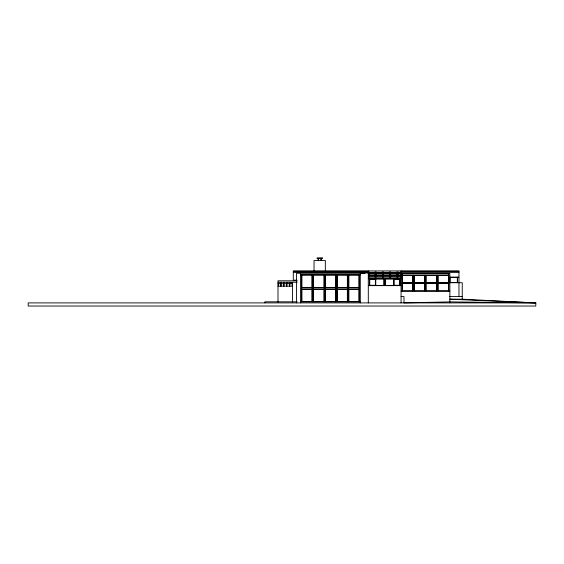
<?xml version="1.0" encoding="UTF-8"?>
<svg xmlns="http://www.w3.org/2000/svg" width="564" height="564" viewBox="0 0 564 564"><rect width="100%" height="100%" fill="white"/><g stroke="black" fill="none" stroke-linecap="round" stroke-linejoin="round"><path stroke-width="0.85" d="M293.287 271.305L368.299 271.305M401.074 271.305L458.969 271.305M293.287 272.398L458.969 272.398M368.299 272.539L401.074 272.539M368.299 272.962L360.29 272.962L360.29 302.903M365.021 273.251L296.565 273.251L296.565 302.903M368.299 273.625L449.868 273.625L449.868 302.903M368.299 273.766L401.074 273.766M402.16 273.766L448.775 273.766M300.57 274.844L360.29 274.844M368.299 275.084L401.074 275.084M402.16 275.225L448.775 275.225M369.159 275.704L401.074 275.704M369.159 276.071L401.074 276.071M368.299 277.164L401.074 277.164M449.868 277.164L458.969 277.164M368.299 278.757L401.074 278.757M296.798 280.181L293.287 280.181L293.287 270.946L458.969 270.946L458.969 296.565M297.221 280.787L277.996 280.787L277.996 302.064M277.996 282.247L297.221 282.247M449.868 282.726L462.247 282.726L462.247 299.731M402.16 282.98L412.904 282.98M413.997 282.98L424.741 282.987M425.834 282.98L436.755 282.98M437.847 282.98L448.775 282.98M402.16 283.339L412.904 283.347M425.834 283.347L436.755 283.339M437.847 283.347L448.775 283.339M277.996 283.699L292.561 283.699M368.299 285.638L401.074 285.638M277.996 286.152L292.561 286.152M301.662 287.598L359.197 287.598M301.662 289.057L359.197 289.057M401.074 291.102L449.868 291.102M401.074 296.565L403.986 296.565L403.986 302.903L449.868 301.888L535.8 302.903L535.8 306.033L28.2 306.033L28.2 302.903L535.8 302.903L462.247 299.188L449.868 299.188L535.8 302.903M449.614 296.565L462.247 296.565M297.221 301.81L264.883 301.81L264.883 302.903M300.57 301.81L360.29 301.81M457.51 277.164L457.51 282.726M448.775 273.625L448.775 291.102M437.847 275.225L437.847 291.102M436.755 275.225L436.755 291.102M425.834 275.225L425.834 291.102M424.741 275.225L424.741 291.102M413.997 275.225L413.997 291.102M412.904 275.225L412.904 291.102M402.16 273.625L402.16 291.102M401.074 270.946L401.074 302.903M399.982 278.757L399.982 285.638M397.888 271.855L397.888 277.164M396.971 271.855L396.971 277.164M393.792 278.94L393.792 285.462M393.609 278.94L393.609 285.462M390.605 271.855L390.605 277.164M389.689 271.855L389.689 277.164M385.233 278.757L385.233 285.638M384.14 278.757L384.14 285.638M383.323 271.855L383.323 277.164M382.406 271.855L382.406 277.164M376.04 271.855L376.04 277.164M375.765 278.94L375.765 285.462M375.582 278.94L375.582 285.462M375.123 271.855L375.123 277.164M369.392 278.757L369.392 285.638M369.209 271.855L369.209 277.164M368.299 270.946L368.299 302.903M359.197 274.844L359.197 301.81M348.637 274.844L348.637 301.81M347.544 274.844L347.544 301.81M336.983 274.844L336.983 301.81M335.89 274.844L335.89 301.81M325.329 270.847L325.329 260.519L314.042 260.519L314.042 270.847M325.329 274.844L325.329 301.81M324.237 274.844L324.237 301.81M321.247 258.333L321.247 260.519M320.888 258.333L320.888 260.519M318.491 258.333L318.491 260.519M318.124 258.333L318.124 260.519M313.316 274.844L313.316 301.81M312.223 274.844L312.223 301.81M301.662 274.844L301.662 301.81M300.57 273.251L300.57 302.903M292.561 282.247L292.561 302.064M292.194 283.699L292.194 286.152M291.835 282.247L291.835 283.699M290.009 282.247L290.009 283.699M289.825 283.699L289.825 286.152M289.466 283.699L289.466 286.152M289.283 282.247L289.283 283.699M287.097 282.247L287.097 283.699M286.914 283.699L286.914 286.152M286.554 283.699L286.554 286.152M286.371 282.247L286.371 283.699M284.185 282.247L284.185 283.699M284.002 283.699L284.002 286.152M283.636 283.699L283.636 286.152M283.459 282.247L283.459 283.699M281.274 282.247L281.274 283.699M281.091 283.699L281.091 286.152M280.724 283.699L280.724 286.152M280.541 282.247L280.541 283.699M278.722 282.247L278.722 283.699M278.362 283.699L278.362 286.152M322.389 257.967L316.989 257.967L316.989 258.333L322.389 258.333L322.389 257.967M312.04 275.028L301.846 275.028L301.846 287.414L312.04 287.414L312.04 275.028M324.06 275.028L313.499 275.028L313.499 287.414L324.06 287.414L324.06 275.028M335.707 275.028L325.513 275.028L325.513 287.414L335.707 287.414L335.707 275.028M347.361 275.028L337.166 275.028L337.166 287.414L347.361 287.414L347.361 275.028M359.014 275.028L348.82 275.028L348.82 287.414L359.014 287.414L359.014 275.028M412.721 275.408L402.344 275.408L402.344 282.797L412.721 282.797L412.721 275.408M424.558 275.408L414.18 275.408L414.18 282.797L424.558 282.797L424.558 275.408M436.571 275.408L426.017 275.408L426.017 282.797L436.571 282.797L436.571 275.408M448.591 275.408L438.031 275.408L438.031 282.797L448.591 282.797L448.591 275.408M457.326 277.347L450.044 277.347L450.044 282.543L457.326 282.543L457.326 277.347M383.957 278.94L369.575 278.94L369.575 285.462L383.957 285.462L383.957 278.94M399.798 278.94L385.416 278.94L385.416 285.462L399.798 285.462L399.798 278.94M375.398 279.124L369.758 279.124L369.758 285.278L375.398 285.278L375.398 279.124M399.615 279.124L393.968 279.124L393.968 285.278L399.615 285.278L399.615 279.124M424.741 283.347L413.997 283.339L424.741 283.347M412.721 283.53L402.344 283.53L402.344 290.918L412.721 290.918L412.721 283.53M424.558 283.53L414.18 283.53L414.18 290.918L424.558 290.918L424.558 283.53M436.571 283.53L426.017 283.53L426.017 290.918L436.571 290.918L436.571 283.53M448.591 283.53L438.031 283.53L438.031 290.918L448.591 290.918L448.591 283.53M312.04 289.24L301.846 289.24L301.846 301.627L312.04 301.627L312.04 289.24M324.06 289.24L313.499 289.24L313.499 301.627L324.06 301.627L324.06 289.24M335.707 289.24L325.513 289.24L325.513 301.627L335.707 301.627L335.707 289.24M347.361 289.24L337.166 289.24L337.166 301.627L347.361 301.627L347.361 289.24M359.014 289.24L348.82 289.24L348.82 301.627L359.014 301.627L359.014 289.24"/></g></svg>
